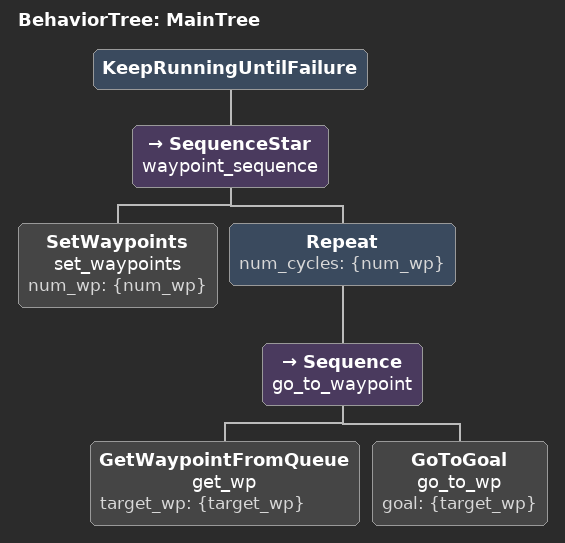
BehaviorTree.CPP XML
<root main_tree_to_execute = "MainTree" >
    <BehaviorTree ID="MainTree">
        <KeepRunningUntilFailure>
            <SequenceStar name="waypoint_sequence">
                <SetWaypoints name="set_waypoints" num_wp="{num_wp}"/>
                <Repeat num_cycles="{num_wp}">
                    <Sequence name="go_to_waypoint">
                        <GetWaypointFromQueue name="get_wp" target_wp="{target_wp}"/>
                        <GoToGoal name="go_to_wp" goal="{target_wp}"/>
                    </Sequence>
                </Repeat>
            </SequenceStar>
        </KeepRunningUntilFailure>
    </BehaviorTree>
</root>
